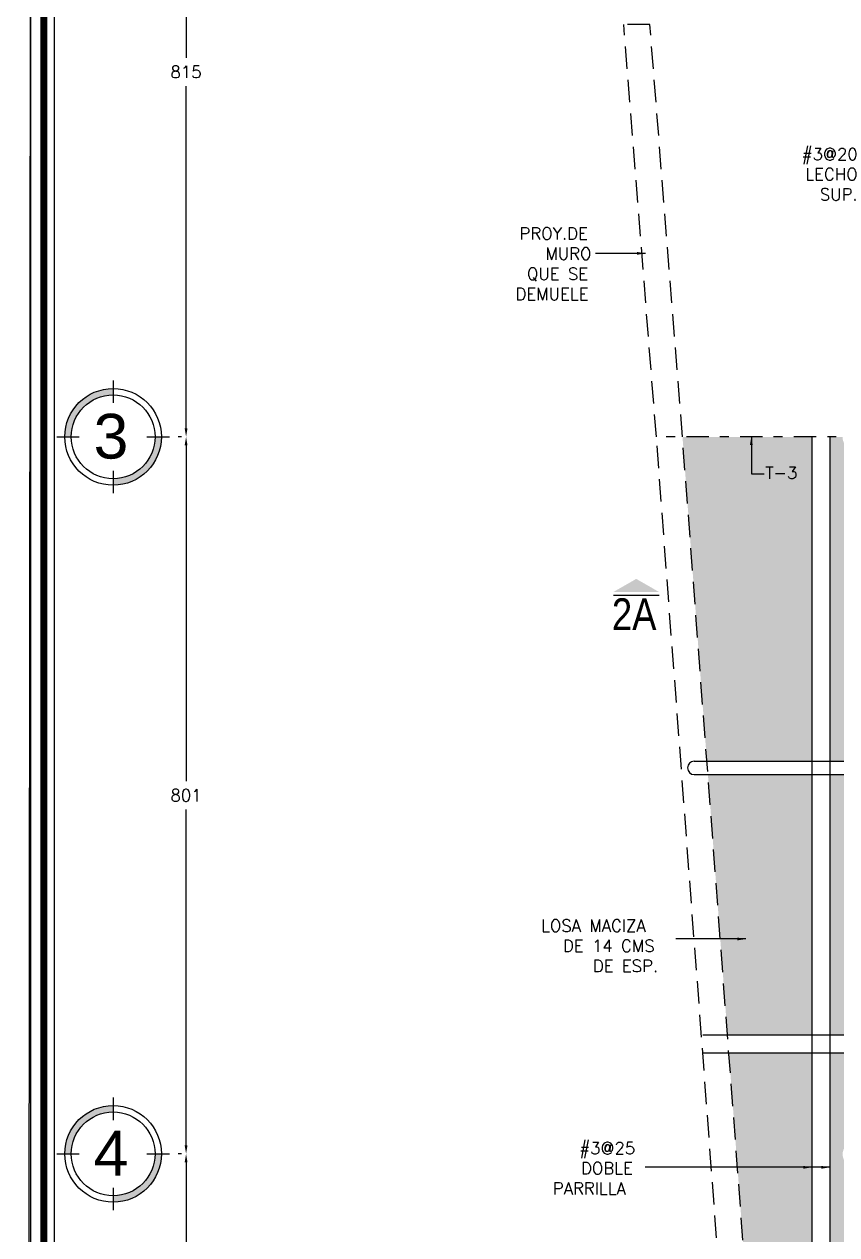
# Model space of a CAD drawing. Header units: millimetres. Extents: x -478 to -58, y -79 to 80.
# Drawn here: x -434.82 to -425.74, y 39.04 to 52.57 of the extents above; entities that cross this region are included whole.
import ezdxf
from ezdxf.enums import TextEntityAlignment as Align

# ---------------------------------------------------------------- set-up
doc = ezdxf.new("R2010")
doc.units = ezdxf.units.MM
doc.header["$MEASUREMENT"] = 0
doc.linetypes.add('DASHDOT2', pattern=[0.5, 0.25, -0.125, 0, -0.125])
doc.linetypes.add('HIDDEN2', pattern=[0.1875, 0.125, -0.0625])
doc.layers.get('Defpoints').update_dxf_attribs({"color": 71})
for name, color, linetype in [('ACERO', 40, 'Continuous'), ('COLUMNAS', 7, 'Continuous'), ('L1', 1, 'Continuous'), ('proyecciones', 2, 'HIDDEN2'), ('texto', 5, 'Continuous'), ('trabes', 9, 'DASHDOT2')]:
    doc.layers.add(name, color=color, linetype=linetype)
doc.layers.add('cajones', color=150, linetype='Continuous', lineweight=0)
doc.styles.add('ARIAL', font='arial.ttf')
doc.styles.add('GRAN', font='swissck.ttf', dxfattribs={"height": 0.3})
doc.styles.add('PEQ', font='simplex.shx', dxfattribs={"height": 0.09})
doc.styles.add('ROMANS', font='simplex.shx')
doc.styles.get("Standard").update_dxf_attribs({"font": 'simplex.shx'})
doc.dimstyles.new('STANDARD$0', dxfattribs={"dimtxt": 0.135, "dimasz": 0.095, "dimexe": 0.09, "dimexo": 0.05, "dimgap": 0.09, "dimtad": 0, "dimtih": 1, "dimtoh": 1, "dimdec": 0, "dimlfac": 100, "dimzin": 0, "dimdsep": 46, "dimtxsty": 'ROMANS', "dimcen": 0.09, "dimclrd": 1, "dimclre": 1, "dimclrt": 5, "dimadec": 0, "dimazin": 0, "dimtfac": 1, "dimtdec": 0, "dimtofl": 0, "dimtmove": 0, "dimatfit": 1, "dimfxl": 1, "dimtolj": 1, "dimtzin": 0, "dimarcsym": 0})

# ---------------------------------------------------------------- blocks, each defined once
blk = doc.blocks.new('EJES CREADOS')
h = blk.add_hatch(color=3)
h.paths.add_polyline_path([(-374.2394828664934, 17.48784504634308), (-374.1674828664934, 17.48784504634308, -0.4142135623730951), (-373.6994828664934, 17.95584504634306), (-373.6994828664934, 18.02784504634306, 0.4142135623730951)])
h.paths.add_polyline_path([(-373.1594828664935, 17.48784504634308), (-373.2314828664935, 17.48784504634308, -0.4142135623730951), (-373.6994828664934, 17.01984504634309), (-373.6994828664934, 16.94784504634309, 0.4142135623730951)])
at = {"color": 3}
for points in [[(-373.6994828664934, 18.11784504634306), (-373.6994828664934, 17.86584504634307)], [(-374.3294828664934, 17.48784504634308), (-374.0774828664934, 17.48784504634308)], [(-373.3214828664935, 17.48784504634308), (-373.0694828664934, 17.48784504634308)], [(-373.6994828664934, 17.10984504634309), (-373.6994828664934, 16.85784504634309)]]:
    blk.add_lwpolyline(points, dxfattribs=at)
for radius in [0.5399999999999854, 0.4679999999999873]:
    blk.add_circle((-373.6994828664934, 17.48784504634308), radius, dxfattribs=at)
blk = doc.blocks.new('*D379')
at = {"layer": 'COLUMNAS', "color": 1, "lineweight": -2}
for p, q in [((-433.0578360784795, 56.1099019906974), (-433.0978360784797, 56.1099019906974)), ((-433.0078360784797, 56.0149019906974), (-433.0078360784797, 52.19130318341318)), ((-433.0078360784797, 48.05270437612896), (-433.0078360784797, 51.87630318341318)), ((-433.0578360784797, 47.95770437612896), (-433.0978360784797, 47.95770437612896))]:
    blk.add_line(p, q, dxfattribs=at)
at = {"layer": 'COLUMNAS', "color": 1}
for points in [[(-433.023669411813, 56.0149019906974), (-432.9920027451464, 56.0149019906974), (-433.0078360784797, 56.1099019906974)], [(-433.023669411813, 48.05270437612896), (-432.9920027451464, 48.05270437612896), (-433.0078360784797, 47.95770437612896)]]:
    blk.add_solid(points, dxfattribs=at)
at = {"layer": 'Defpoints', "color": 0}
for p in [(-433.0078360784795, 56.1099019906974), (-433.0078360784797, 47.95770437612896), (-433.0078360784797, 47.95770437612896)]:
    blk.add_point(p, dxfattribs=at)
at = {"layer": 'COLUMNAS', "color": 5, "insert": (-433.0078360784797, 52.03380318341311), "char_height": 0.135, "attachment_point": 5, "style": 'ROMANS'}
blk.add_mtext('\\A1;815', dxfattribs=at)
blk = doc.blocks.new('*D380')
at = {"layer": 'COLUMNAS', "color": 1, "lineweight": -2}
for p, q in [((-433.0578360784797, 47.95770437612896), (-433.0978360784799, 47.95770437612896)), ((-433.00783607848, 47.86270437612896), (-433.00783607848, 44.11043421829706)), ((-433.00783607848, 40.04316406046516), (-433.00783607848, 43.79543421829706)), ((-433.05783607848, 39.94816406046516), (-433.0978360784799, 39.94816406046516))]:
    blk.add_line(p, q, dxfattribs=at)
at = {"layer": 'COLUMNAS', "color": 1}
for points in [[(-433.0236694118133, 47.86270437612896), (-432.9920027451466, 47.86270437612896), (-433.00783607848, 47.95770437612896)], [(-433.0236694118133, 40.04316406046516), (-432.9920027451466, 40.04316406046516), (-433.00783607848, 39.94816406046516)]]:
    blk.add_solid(points, dxfattribs=at)
at = {"layer": 'Defpoints', "color": 0}
for p in [(-433.0078360784797, 47.95770437612896), (-433.00783607848, 39.94816406046516), (-433.00783607848, 39.94816406046516)]:
    blk.add_point(p, dxfattribs=at)
at = {"layer": 'COLUMNAS', "color": 5, "insert": (-433.00783607848, 43.95293421829699), "char_height": 0.135, "attachment_point": 5, "style": 'ROMANS'}
blk.add_mtext('\\A1;801', dxfattribs=at)
blk = doc.blocks.new('*D381')
at = {"layer": 'COLUMNAS', "color": 1, "lineweight": -2}
for p, q in [((-433.05783607848, 39.94816406046516), (-433.0978360784801, 39.94816406046516)), ((-433.0078360784801, 39.85316406046516), (-433.0078360784801, 36.04805541471283)), ((-433.0078360784801, 31.9279467689605), (-433.0078360784801, 35.73305541471283)), ((-433.0578360784801, 31.8329467689605), (-433.0978360784801, 31.8329467689605))]:
    blk.add_line(p, q, dxfattribs=at)
at = {"layer": 'COLUMNAS', "color": 1}
for points in [[(-433.0236694118134, 39.85316406046516), (-432.9920027451468, 39.85316406046516), (-433.0078360784801, 39.94816406046516)], [(-433.0236694118134, 31.9279467689605), (-432.9920027451468, 31.9279467689605), (-433.0078360784801, 31.8329467689605)]]:
    blk.add_solid(points, dxfattribs=at)
at = {"layer": 'Defpoints', "color": 0}
for p in [(-433.00783607848, 39.94816406046516), (-433.0078360784801, 31.8329467689605), (-433.0078360784801, 31.8329467689605)]:
    blk.add_point(p, dxfattribs=at)
at = {"layer": 'COLUMNAS', "color": 5, "insert": (-433.0078360784801, 35.89055541471276), "char_height": 0.135, "attachment_point": 5, "style": 'ROMANS'}
blk.add_mtext('\\A1;812', dxfattribs=at)

msp = doc.modelspace()

# ---------------------------------------------------------------- hatches: boundary and pattern name
at = {"layer": 'L1'}
h = msp.add_hatch(dxfattribs=at)
h.set_pattern_fill('AR-CONC', color=256, scale=0.1, style=0)
h.set_pattern_definition([(49.99999999999999, (-0.1612636065197535, 0), (0.7172601826007535, -0.06275213498259512), [0.07500000000000001, -0.8250000000000001]), (355, (-0.1612636065197535, 0), (-0.138751333613, 0.7521921337000119), [0.06, -0.66]), (100.4514, (-0.1014919265197535, -0.00522934), (0.5785093817140216, 0.6894395420609536), [0.06374019000000002, -0.701142112]), (46.18420000000002, (-0.1612636065197535, 0.2), (1.067241048625645, -0.1655190143290181), [0.1125, -1.2375]), (96.63559999999998, (-0.07232686151975347, 0.186206693), (0.9346627055487033, 0.9741178709004418), [0.09561028799999999, -1.051713]), (351.1842, (-0.1612636065197535, 0.2), (0.9346619451336272, 0.9741186009253247), [0.09000000000000001, -0.9900000000000001]), (21, (-0.06126360651975346, 0.15), (0.5969070521184617, -0.4026188906653388), [0.07500000000000001, -0.8250000000000001]), (326.0000000000001, (-0.06126360651975346, 0.15), (0.2433153319215817, 0.7251500450468531), [0.06, -0.66]), (71.4514, (-0.01152137351975346, 0.116448394), (0.84022262858149, 0.3225304967099524), [0.06374019000000002, -0.701142112]), (37.50000000000001, (-0.1612636065197535, 0), (0.01215985531729067, 0.3328938538313115), [0, -0.652, 0, -0.67, 0, -0.6625000000000001]), (7.499999999999999, (-0.1612636065197535, 0), (0.2630695374421486, 0.3944117118823602), [0, -0.382, 0, -0.637, 0, -0.2525]), (327.5, (-0.3842636065197534, 0), (0.5338224361724091, -0.0225548717343798), [0, -0.25, 0, -0.78, 0, -1.035]), (317.5, (-0.4842636065197535, 0), (0.5831861693423862, 0.1001049823323176), [0, -0.325, 0, -0.518, 0, -0.735])])
h.paths.add_polyline_path([(-426.0169411465677, 47.95770437612885), (-427.4633427827466, 47.95770437612885), (-427.1907883471785, 44.33479407019369), (-426.0169411465677, 44.33479407019369)])
h.paths.add_polyline_path([(-426.0169411465677, 44.18479407019369), (-427.1795037273886, 44.18479407019369), (-426.960733658268, 41.27680860154608), (-426.0169411465677, 41.27680860154608)])
h.paths.add_polyline_path([(-426.0169411465677, 41.07680860154608), (-426.9456874985482, 41.07680860154608), (-426.7678082806046, 38.71236184229202), (-426.0169411465677, 38.71236184229202)])
h.paths.add_polyline_path([(-426.0169411465677, 38.56236184229202), (-426.7565236608148, 38.56236184229202), (-426.1412650850307, 30.38408130770142), (-426.8154494350384, 27.58171223548959), (-426.0169411465678, 26.31711100692837)])
h.paths.add_polyline_path([(-425.2622063230396, 42.37105192225515, -0.3466050664743526), (-425.5149806422088, 42.69188863184466, -0.3464918952592939), (-425.2623359823476, 43.0126941046035), (-425.2625728334689, 44.18479407019369), (-425.8169411465678, 44.18479407019369), (-425.8169411465678, 41.27680860154608), (-425.2619852047347, 41.27680860154608)])
edge = h.paths.add_edge_path()
edge.add_spline(control_points=[(-425.263278082796, 47.67484606091408), (-425.2903860317261, 47.67739852156493), (-425.3171077260199, 47.68137049174678), (-425.4274879496137, 47.7043504471656), (-425.503376558259, 47.73633167783564), (-425.6127246341741, 47.81292877168009), (-425.6466548602056, 47.85583707004616), (-425.6716338595331, 47.91732897215957), (-425.6757448655524, 47.93741330537405), (-425.6749589995862, 47.95770437612886)], knot_values=[3.119147268798081, 3.119147268798081, 3.119147268798081, 3.119147268798081, 3.273796035893452, 3.273796035893452, 3.777693482829334, 3.777693482829334, 4.281590929765216, 4.281590929765216, 4.572443969198316, 4.572443969198316, 4.572443969198316, 4.572443969198316], degree=3, periodic=0)
edge.add_line((-425.6749589995862, 47.95770437612885), (-425.8169411465678, 47.95770437612885))
edge.add_line((-425.8169411465678, 47.95770437612885), (-425.8169411465678, 44.33479407019369))
edge.add_line((-425.8169411465678, 44.33479407019369), (-425.2626031445936, 44.33479407019368))
edge.add_line((-425.2626031445936, 44.33479407019368), (-425.2627314315746, 44.96964504790763))
edge.add_arc((-425.1896912908488, 45.29146042641331), 0.33, 180, 257.2126168001452, ccw=False)
edge.add_arc((-425.1896912908488, 45.29146042641331), 0.3300000000000001, 102.81053919309909, 180, ccw=False)
edge.add_line((-425.2628614867518, 45.61324625958736), (-425.2632780828093, 47.6748460609162))
edge = h.paths.add_edge_path()
edge.add_spline(control_points=[(-425.2616594823228, 39.66491329074843), (-425.2893221703133, 39.66745892977841), (-425.3165916596635, 39.6714810109034), (-425.4274875058471, 39.69456831330648), (-425.5033761144924, 39.72654954397652), (-425.6127241904074, 39.80314663782097), (-425.6466544164389, 39.84605493618704), (-425.6783293992268, 39.92403063551312), (-425.6790678824063, 39.95575571870857), (-425.6476021521371, 40.04352855802365), (-425.5989659963003, 40.10231720989344), (-425.4471986951149, 40.18534713946264), (-425.3568342118189, 40.2124006800701), (-425.2617719714743, 40.22158582846924)], knot_values=[1.707664916869713, 1.707664916869713, 1.707664916869713, 1.707664916869713, 1.865389971485425, 1.865389971485425, 2.369287418421307, 2.369287418421307, 2.87318486535719, 2.87318486535719, 3.377082312293072, 3.377082312293072, 4.033430161385531, 4.033430161385531, 4.575520256718658, 4.575520256718658, 4.575520256718658, 4.575520256718658], degree=3, periodic=0)
edge.add_line((-425.2617719714743, 40.22158582846924), (-425.2619447899017, 41.07680860154608))
edge.add_line((-425.2619447899017, 41.07680860154608), (-425.8169411465678, 41.07680860154608))
edge.add_line((-425.8169411465678, 41.07680860154608), (-425.8169411465678, 38.71236184229202))
edge.add_line((-425.8169411465678, 38.71236184229202), (-425.2614669962981, 38.71236184229202))
edge.add_line((-425.2614669962981, 38.71236184229202), (-425.2616594823363, 39.66491329075052))
edge = h.paths.add_edge_path()
edge.add_line((-425.2614366851734, 38.56236184229202), (-425.8169411465678, 38.56236184229202))
edge.add_line((-425.8169411465678, 38.56236184229202), (-425.8169411465678, 26.00037009219516))
edge.add_line((-425.8169411465678, 26.00037009219516), (-425.6948027900407, 25.8069390183431))
edge.add_line((-425.6948027900407, 25.8069390183431), (-425.6948027900407, 26.11929749773651))
edge.add_line((-425.6948027900407, 26.11929749773651), (-425.2589222633408, 26.11929749773651))
edge.add_line((-425.2589222633408, 26.11929749773651), (-425.2591144634607, 27.07043402839814))
edge.add_arc((-425.1242178042262, 27.37160323553489), 0.33, 180, 245.87192160469812, ccw=False)
edge.add_arc((-425.1242178042262, 27.37160323553489), 0.33, 114.1512343885509, 180, ccw=False)
edge.add_line((-425.2592361694709, 27.67271789981856), (-425.2595618340317, 29.28432699146773))
edge.add_arc((-425.2038241804074, 29.60958583295931), 0.33, 179.9999999999994, 260.2760159624766, ccw=False)
edge.add_arc((-425.2038241804074, 29.60958583295931), 0.33, 99.74714003077719, 180.0000000000006, ccw=False)
edge.add_line((-425.2596932822918, 29.93482212160901), (-425.2600195267124, 31.54930075264201))
edge.add_spline(control_points=[(-425.2600195266987, 31.5493007526399), (-425.2882443301892, 31.55183719677094), (-425.3160692791782, 31.55590888179963), (-425.4274873544153, 31.57910490658049), (-425.5033759630606, 31.61108613725053), (-425.6127240389757, 31.68768323109498), (-425.6466542650072, 31.73059152946105), (-425.678329247795, 31.80856722878713), (-425.6790677309745, 31.84029231198258), (-425.6476020007053, 31.92806515129767), (-425.5989658448685, 31.98685380316746), (-425.446803942875, 32.07009961374032), (-425.355794495863, 32.09724793887636), (-425.2601320776346, 32.10627904047882)], knot_values=[1.704548932216509, 1.704548932216509, 1.704548932216509, 1.704548932216509, 1.865389689580872, 1.865389689580872, 2.369287136516754, 2.369287136516754, 2.873184583452637, 2.873184583452637, 3.377082030388519, 3.377082030388519, 4.033429879480978, 4.033429879480978, 4.578635959467308, 4.578635959467308, 4.578635959467308, 4.578635959467308], degree=3, periodic=0)
edge.add_line((-425.2601320776346, 32.10627904047882), (-425.2605617164176, 34.23242309164268))
edge.add_arc((-425.1818977717951, 34.55291019562104), 0.33, 180, 256.209313829293, ccw=False)
edge.add_arc((-425.1818977717951, 34.55291019562104), 0.33, 103.81384216395662, 180, ccw=False)
edge.add_line((-425.2606912343156, 34.87336548152538), (-425.2611077788537, 36.93471032921813))
edge.add_arc((-425.1940376946216, 37.25782269945658), 0.33, 180, 258.2733535145001, ccw=False)
edge.add_arc((-425.1940376946216, 37.25782269945658), 0.33, 101.7498024787447, 180, ccw=False)
edge.add_line((-425.2612383586954, 37.58090793704574), (-425.2614366851734, 38.56236184229202))
h.paths.add_polyline_path([(-426.5722470408248, 47.45468933142479), (-426.1318898979675, 47.45468933142479), (-426.1318898979675, 47.65718933142491), (-426.5722470408248, 47.65718933142491)], flags=24)

# ---------------------------------------------------------------- linework, layer by layer
at = {"layer": 'ACERO'}
for p, q in [((-426.0169411465677, 47.95770437612885), (-426.0169411465678, 26.00787104018249)), ((-425.8169411465678, 47.95770437612885), (-425.8169411465678, 26.00787104018249)), ((-427.3321401030216, 44.33479407019369), (-423.6805707107032, 44.33479407019368)), ((-427.3321401030216, 44.18479407019369), (-425.0855728398809, 44.18479407019369)), ((-427.2374631309663, 41.27680860154608), (-425.0849447963137, 41.27680860154608)), ((-427.2374631309663, 41.07680860154608), (-425.0849447963137, 41.07680860154608))]:
    msp.add_line(p, q, dxfattribs=at)
msp.add_arc((-427.3321401030216, 44.25979407019369), 0.07499999999999574, 90, 270, dxfattribs=at)
at = {"layer": 'cajones'}
msp.add_line((-434.7735776582199, 27.53701661442631), (-434.7409343745917, 60.03703856467735), dxfattribs=at)
at = {"layer": 'proyecciones', "ltscale": 2}
for p, q in [((-427.7551184151644, 47.95770437612885), (-428.119326131059, 52.56370203671955)), ((-427.8275504986412, 52.56370203671941), (-428.119326131059, 52.56370203671955)), ((-427.4633427827466, 47.9577043761287), (-427.8275504986412, 52.56370203671941)), ((-426.4348223820176, 30.40776395631599), (-427.7551184151644, 47.95770437612885)), ((-426.1412650850307, 30.38408130770142), (-427.4633427827466, 47.95770437612885))]:
    msp.add_line(p, q, dxfattribs=at)
at = {"layer": 'texto'}
msp.add_line((-427.7242713350957, 46.18426077478806), (-428.2355192886574, 46.18426077478806), dxfattribs=at)
at = {"layer": 'texto', "color": 7}
for points in [[(-478.2415313215774, 1.656152616058421), (-478.2415313215774, 67.4995676160687), (-434.7458813215776, 67.4995676160687), (-434.7458813215776, 1.656152616058421)], [(-434.7458813215776, 1.656152616058421), (-434.7458813215776, 67.4995676160687), (-391.2502313215778, 67.4995676160687), (-391.2502313215778, 1.656152616058421)]]:
    msp.add_lwpolyline(points, close=True, dxfattribs=at)
at = {"layer": 'texto', "const_width": 0.07717515671250001}
msp.add_lwpolyline([(-434.5976493686244, 66.46206831387451), (-434.5976493686244, 2.749407056820814, 0.4142135623730998), (-433.7101350664293, 1.861892754625728), (-392.287730623771, 1.861892754625728, 0.4142135623731054), (-391.4002163215778, 2.749407056820814), (-391.4002163215778, 66.46206831387451, 0.4142135623731034), (-392.287730623771, 67.34958261606869), (-433.7101350664293, 67.34958261606869, 0.4142135623730998)], format="xyb", close=True, dxfattribs=at)
at = {"layer": 'texto'}
msp.add_lwpolyline([(-434.481886633555, 66.46206831387451), (-434.481886633555, 2.749407056820814, 0.4142135623730951), (-433.7101350664293, 1.977655489695167), (-392.287730623771, 1.977655489695167, 0.4142135623730951), (-391.5159790566454, 2.749407056820814), (-391.5159790566454, 66.46206831387451, 0.4142135623730951), (-392.287730623771, 67.23381988099925), (-433.7101350664293, 67.23381988099925, 0.4142135623730951)], format="xyb", close=True, dxfattribs=at)
msp.add_solid([(-427.7242713350957, 46.22419456680831), (-427.9798953118766, 46.37093830567835), (-428.2355192886574, 46.22419456680831)], dxfattribs=at)
at = {"layer": 'trabes'}
msp.add_line((-425.3702201923822, 47.95770437612885), (-427.7551184151644, 47.95770437612885), dxfattribs=at)

# ---------------------------------------------------------------- block references
at = {"layer": 'COLUMNAS'}
for p in [(-60.12320795851656, 30.4698593297859), (-60.12320795851679, 22.4603190141221)]:
    msp.add_blockref('EJES CREADOS', p, dxfattribs=at)

# ---------------------------------------------------------------- texts
at = {"color": 1, "style": 'ARIAL'}
for tag, p in [('3', (-433.8464609488336, 47.96498025129253)), ('4', (-433.8464609488339, 39.95543993562873))]:
    msp.add_attdef(tag, text='EJE', height=0.5, dxfattribs=at).set_placement(p, align=Align.MIDDLE)
at = {"layer": 'L1', "color": 5, "char_height": 0.135, "style": 'ROMANS'}
for insert, attachment_point in [((-425.8011039331288, 48.31747614501359), 4), ((-425.8011039331288, 48.31747614501359), 4), ((-428.3411209724816, 46.07902184178192), 6), ((-427.4651792665164, 42.34820117418985), 6), ((-427.7636465945143, 42.14821985759131), 6), ((-427.8088248606719, 39.79770521936223), 6), ((-427.8088248606719, 39.79770521936223), 6)]:
    msp.add_mtext('\\A1;', dxfattribs=dict(at, insert=insert, attachment_point=attachment_point))
at = {"layer": 'texto', "style": 'GRAN'}
msp.add_text('2A', height=0.3554288246179699, dxfattribs=at).set_placement((-428.2519939843727, 45.79824317162539))
at = {"layer": 'texto', "char_height": 0.1350000000000843, "style": 'PEQ'}
for s, insert, attachment_point in [('#3@20\\PLECHO\\PSUP.', (-425.5067977778688, 50.89062505929893), 6), ('T-3', (-426.5384970408248, 47.55593933142485), 4), ('\\pi-1.3564;LOSA MACIZA\\P\\pi-1.1121;DE 14 CMS\\P\\pi-0.77786;DE ESP.', (-427.686238169019, 42.27211351143524), 4), ('\\pi-0.62357;#3@25\\P\\pi-0.60429;DOBLE\\P\\pi-0.91929;PARRILLA', (-427.9924452998496, 39.78682441829017), 4)]:
    msp.add_mtext(s, dxfattribs=dict(at, insert=insert, attachment_point=attachment_point))
at = {"layer": 'texto', "insert": (-431.0094801749983, 50.29639489737526), "char_height": 0.135, "width": 2.548509136254744, "attachment_point": 1}
msp.add_mtext('\\pi1.7257;PROY.DE\\P\\pi2.0149;MURO\\P\\pi1.8092;QUE SE\\P\\pi1.6807;DEMUELE', dxfattribs=at)

# ---------------------------------------------------------------- dimensions: what is measured, and where the dimension line sits
at = {"layer": 'COLUMNAS'}
for base, p1, p2, picture, middle in [((-433.0078360784797, 47.95770437612896), (-433.0078360784795, 56.1099019906974), (-433.0078360784797, 47.95770437612896), '*D379', (-433.0078360784797, 52.03380318341311)), ((-433.00783607848, 39.94816406046516), (-433.0078360784797, 47.95770437612896), (-433.00783607848, 39.94816406046516), '*D380', (-433.00783607848, 43.95293421829699)), ((-433.0078360784801, 31.8329467689605), (-433.00783607848, 39.94816406046516), (-433.0078360784801, 31.8329467689605), '*D381', (-433.0078360784801, 35.89055541471276))]:
    dim = msp.add_linear_dim(base=base, p1=p1, p2=p2, angle=90, dimstyle='STANDARD$0', dxfattribs=at)
    dim.commit()
    dim.dimension.update_dxf_attribs({"geometry": picture, "text_midpoint": middle})

# ---------------------------------------------------------------- leaders
msp.add_leader([(-426.694400415355, 47.95995706594206), (-426.694400415355, 47.54472606722391), (-426.5519584819848, 47.54472606722391)], dimstyle='STANDARD$0', override={"dimgap": 0.09, "dimtad": 0}, dxfattribs=at)
at = {"layer": 'L1'}
for points in [[(-427.8754471469174, 50.00716542128271), (-428.4353248995646, 50.00716542128271)], [(-426.7546923753392, 42.34820117418985), (-427.5364428730362, 42.34820117418985)], [(-425.8169411465678, 39.79770521936223), (-427.8800884671917, 39.79770521936223)], [(-426.0169411465677, 39.79770521936223), (-427.8800884671917, 39.79770521936223)]]:
    msp.add_leader(points, dimstyle='STANDARD$0', dxfattribs=at)

doc.saveas('drawing.dxf')
